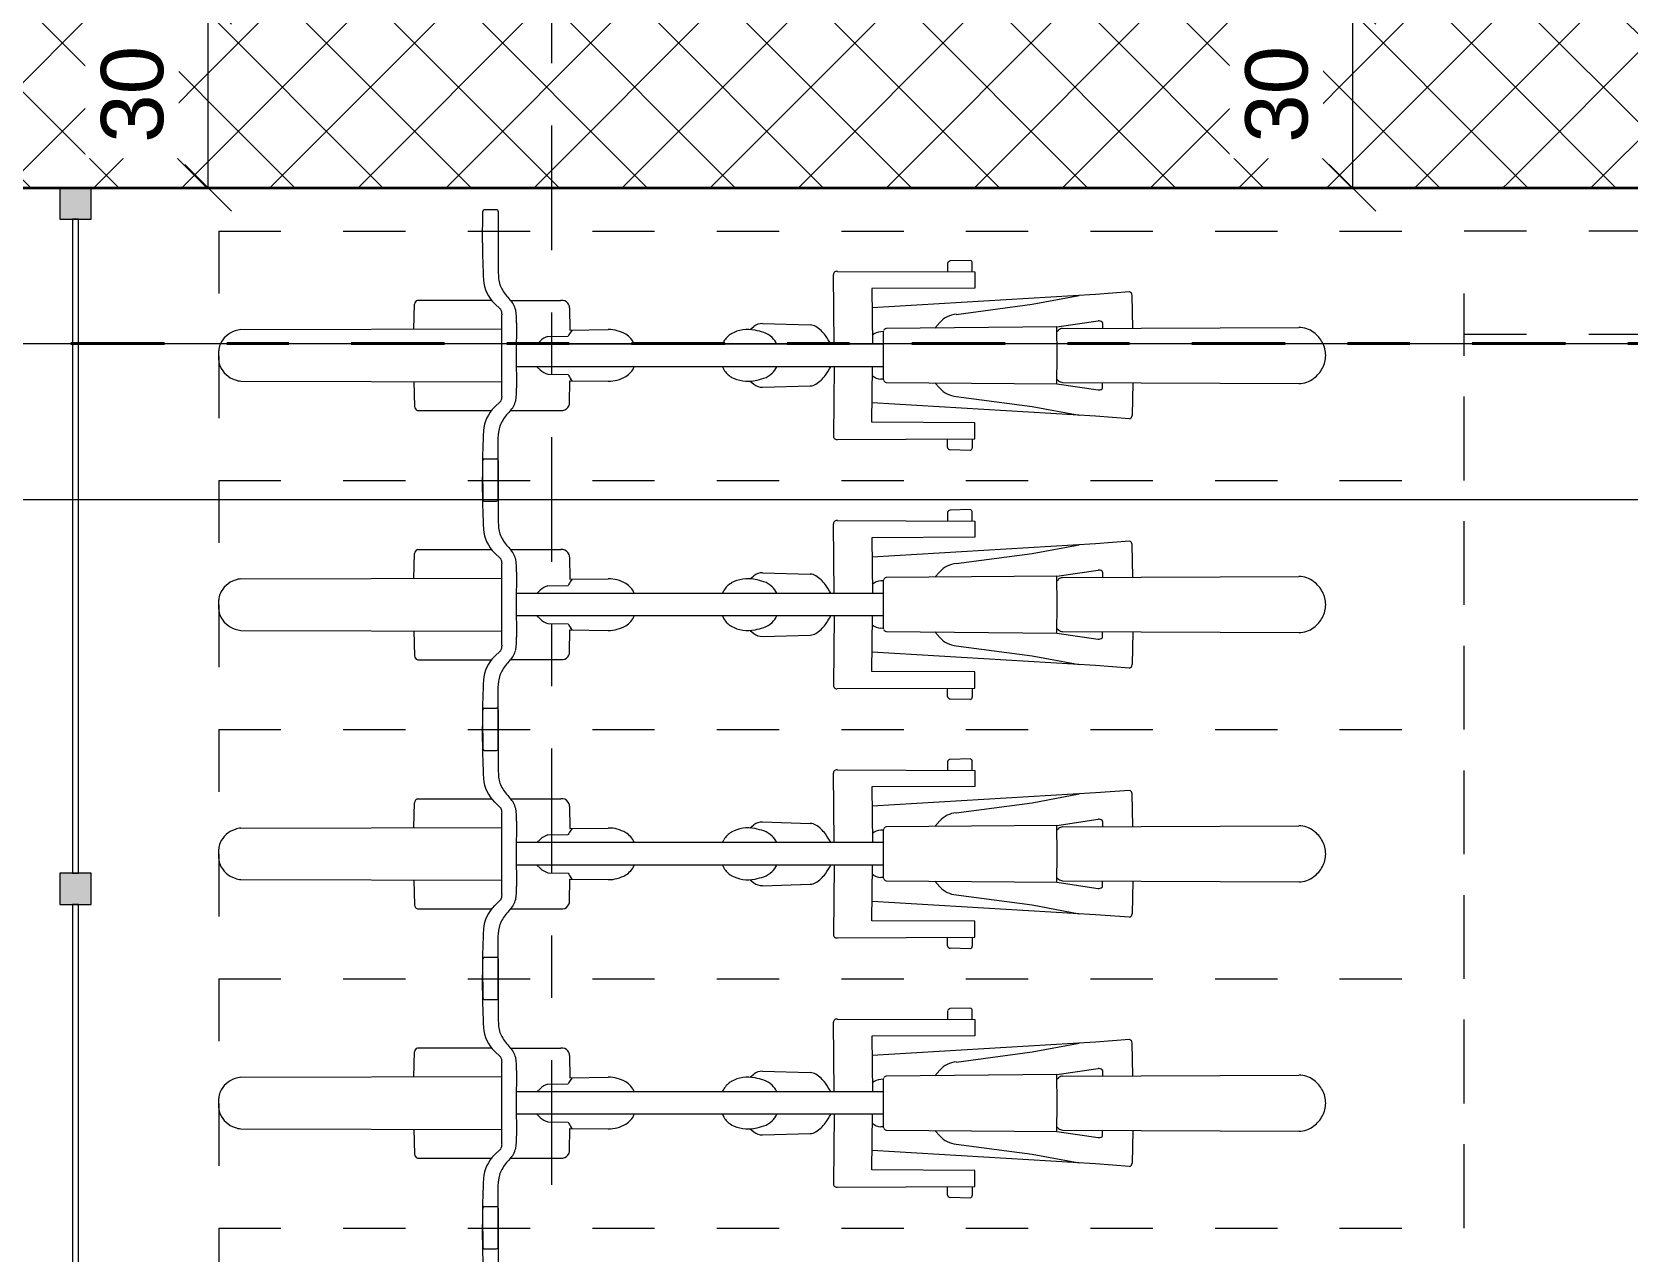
# Model space of a CAD drawing. Header units: metres. Extents: x -86 to 44, y -23 to 39.
# Drawn here: x 13.952 to 16.517, y -4.063 to -2.103 of the extents above; entities that cross this region are included whole.
import ezdxf

# ---------------------------------------------------------------- set-up
doc = ezdxf.new("R2010")
doc.units = ezdxf.units.M
for name, pattern in [('_Rasterlinie_', [0.375, 0.2, -0.05, 0.075, -0.05]), ('_Verdeckte Linien_', [0.15, 0.1, -0.05]), ('Strichpunkt - Mittel', [0.35, 0.15, -0.1, 0, -0.1])]:
    doc.linetypes.add(name, pattern=pattern)
for name, color, linetype, lineweight in [('A-____-____-DIMS', 7, 'Continuous', 5), ('A-____-____-DIMS-50', 7, 'Continuous', 5), ('A-DETL-GENF-HDLN', 7, '_Verdeckte Linien_', 9), ('A-DETL-GENF-OTLN', 7, 'Continuous', 9), ('A-GLAZ-CWMG-MCUT', 7, 'Continuous', 9), ('A-GLAZ-CWMG-OTLN', 7, 'Continuous', 9), ('A-WALL-____-MCUT', 7, 'Continuous', 35), ('A-WALL-____-PATT', 7, 'Continuous', 35), ('C-PRKG-____-HDLN', 7, '_Verdeckte Linien_', 9), ('C-PRKG-____-OTLN', 7, 'Continuous', 9), ('S-GRID-____-OTLN', 7, 'Continuous', 5)]:
    doc.layers.add(name, color=color, linetype=linetype, lineweight=lineweight)
doc.layers.add('A-____-MATC-OTLN', color=7, linetype='Strichpunkt - Mittel', lineweight=40, true_color=0x0080ff)
doc.styles.add('Arial_1', font='arial.ttf', dxfattribs={"height": 0.1})
doc.dimstyles.new('Arial_2_00mm_fein', dxfattribs={"dimscale": 0.3048, "dimtxt": 0.102026, "dimasz": 0.246063, "dimexe": 0.164042, "dimexo": 0.0625, "dimgap": 0.123031, "dimtad": 1, "dimdec": 1, "dimlfac": 100, "dimrnd": 0.5, "dimdsep": 46, "dimtxsty": 'Arial_1', "dimblk1": 'OBLIQUE', "dimblk2": 'OBLIQUE', "dimsah": 1, "dimcen": 0.09, "dimazin": 0, "dimtfac": 1, "dimtdec": 4, "dimtix": 1, "dimtmove": 0, "dimatfit": 3, "dimfxl": 0.164042, "dimfxlon": 1, "dimtvp": 1, "dimtfill": 1, "dimtolj": 1, "dimtzin": 0, "dimarcsym": 2})
doc.dimstyles.new('SUB_Rohbau_fein', dxfattribs={"dimscale": 0.3048, "dimtxt": 0.102026, "dimasz": 0.246063, "dimexe": 0.164042, "dimexo": 0.0625, "dimgap": 0.123031, "dimtad": 1, "dimdec": 1, "dimlfac": 100, "dimrnd": 0.5, "dimdsep": 46, "dimtxsty": 'Arial_1', "dimblk1": 'OBLIQUE', "dimblk2": 'OBLIQUE', "dimsah": 1, "dimcen": 0.09, "dimazin": 0, "dimtfac": 1, "dimtdec": 4, "dimtix": 1, "dimtmove": 0, "dimatfit": 3, "dimfxl": 0.164042, "dimfxlon": 1, "dimtvp": 1, "dimtfill": 1, "dimtolj": 1, "dimtzin": 0, "dimarcsym": 2})
doc.dimstyles.new('SUB_Rohbau_fein_1', dxfattribs={"dimscale": 0.3048, "dimtxt": 0.102026, "dimasz": 0.246063, "dimexe": 0.164042, "dimexo": 0.0625, "dimgap": 0.123031, "dimtad": 1, "dimrnd": 0.005, "dimzin": 0, "dimdsep": 46, "dimtxsty": 'Arial_1', "dimblk1": 'OBLIQUE', "dimblk2": 'OBLIQUE', "dimsah": 1, "dimcen": 0.09, "dimazin": 0, "dimtfac": 1, "dimtdec": 4, "dimtix": 1, "dimtmove": 0, "dimatfit": 3, "dimfxl": 0.164042, "dimfxlon": 1, "dimtvp": 1, "dimtfill": 1, "dimtolj": 1, "dimtzin": 0, "dimarcsym": 2})
pattern_1 = [(45, (0, 0), (-0.0707107, 0.0707107), []), (135, (0, 0), (-0.0707107, -0.0707107), [])]

# ---------------------------------------------------------------- blocks, each defined once
blk = doc.blocks.new('Fahrradstellplatz - Fahrradstellplatz-23804277--01_UG_OK_FFB_AF')
at = {"layer": 'A-DETL-GENF-HDLN', "color": 253, "true_color": 0x999999}
for p, q in [((4.8, 0), (4.4, 0)), ((4.8, 0), (4.8, -2)), ((5.2, 0), (4.8, 0)), ((4.8, 0), (4.8, -2)), ((5.2, 0), (5.2, -2)), ((5.6, 0), (5.2, 0)), ((5.2, 0), (5.2, -2)), ((5.6, 0), (5.6, -2)), ((6, 0), (5.6, 0)), ((5.6, 0), (5.6, -2)), ((6, 0), (6, -2)), ((6.4, 0), (6, 0)), ((6, 0), (6, -2)), ((6.4, 0), (6.4, -2)), ((4.4, -2), (4.8, -2)), ((4.8, -2), (5.2, -2)), ((5.2, -2), (5.6, -2)), ((5.6, -2), (6, -2)), ((6, -2), (6.4, -2))]:
    blk.add_line(p, q, dxfattribs=at)
at = {"layer": 'A-DETL-GENF-OTLN', "color": 253, "true_color": 0x999999}
for p, q in [((4.9931, 0), (5.0006, 0)), ((5.0006, 0), (5.0081, 0)), ((5.3931, 0), (5.4006, 0)), ((5.4006, 0), (5.4081, 0)), ((5.7931, 0), (5.8006, 0)), ((5.8006, 0), (5.8081, 0)), ((6.1931, 0), (6.2006, 0)), ((6.2006, 0), (6.2081, 0)), ((4.9593, -0.0357), (4.9581, -0.4548)), ((5.0419, -0.0357), (5.0431, -0.4548)), ((5.3593, -0.0357), (5.3581, -0.4548)), ((5.4419, -0.0357), (5.4431, -0.4548)), ((5.7593, -0.0357), (5.7581, -0.4548)), ((5.8419, -0.0357), (5.8431, -0.4548)), ((6.1593, -0.0357), (6.1581, -0.4548)), ((6.2419, -0.0357), (6.2431, -0.4548)), ((4.9122, -0.3193), (4.9122, -0.4382)), ((4.9585, -0.3133), (4.9186, -0.3144)), ((5.0427, -0.3133), (5.0826, -0.3144)), ((5.089, -0.3193), (5.089, -0.4382)), ((5.3122, -0.3193), (5.3122, -0.4382)), ((5.3585, -0.3133), (5.3186, -0.3144)), ((5.4427, -0.3133), (5.4826, -0.3144)), ((5.489, -0.3193), (5.489, -0.4382)), ((5.7122, -0.3193), (5.7122, -0.4382)), ((5.7585, -0.3133), (5.7186, -0.3144)), ((5.8427, -0.3133), (5.8826, -0.3144)), ((5.889, -0.3193), (5.889, -0.4382)), ((6.1122, -0.3193), (6.1122, -0.4382)), ((6.1585, -0.3133), (6.1186, -0.3144)), ((6.2427, -0.3133), (6.2826, -0.3144)), ((6.289, -0.3193), (6.289, -0.4382)), ((4.7667, -0.4263), (4.7667, -0.4463)), ((4.8202, -0.4238), (4.7698, -0.4242)), ((4.781, -0.4238), (4.8314, -0.4242)), ((4.8345, -0.4263), (4.8345, -0.4463)), ((5.1667, -0.4263), (5.1667, -0.4463)), ((5.2202, -0.4238), (5.1698, -0.4242)), ((5.181, -0.4238), (5.2314, -0.4242)), ((5.2345, -0.4263), (5.2345, -0.4463)), ((5.5667, -0.4263), (5.5667, -0.4463)), ((5.6202, -0.4238), (5.5698, -0.4242)), ((5.581, -0.4238), (5.6314, -0.4242)), ((5.6345, -0.4263), (5.6345, -0.4463)), ((5.9667, -0.4263), (5.9667, -0.4463)), ((6.0202, -0.4238), (5.9698, -0.4242)), ((5.981, -0.4238), (6.0314, -0.4242)), ((6.0345, -0.4263), (6.0345, -0.4463)), ((6.381, -0.4238), (6.4314, -0.4242)), ((6.4345, -0.4263), (6.4345, -0.4463)), ((4.8317, -0.4488), (4.7358, -0.4486)), ((4.7695, -0.4488), (4.8654, -0.4486)), ((4.8654, -0.4486), (4.8751, -0.4491)), ((4.9266, -0.4527), (4.9174, -0.443)), ((4.9354, -0.4549), (5.0006, -0.4547)), ((5.0006, -0.4547), (5.0658, -0.4549)), ((5.0746, -0.4527), (5.0838, -0.443)), ((5.1358, -0.4486), (5.1261, -0.4491)), ((5.2317, -0.4488), (5.1358, -0.4486)), ((5.1695, -0.4488), (5.2654, -0.4486)), ((5.2654, -0.4486), (5.2751, -0.4491)), ((5.3266, -0.4527), (5.3174, -0.443)), ((5.3354, -0.4549), (5.4006, -0.4547)), ((5.4006, -0.4547), (5.4658, -0.4549)), ((5.4746, -0.4527), (5.4838, -0.443)), ((5.5358, -0.4486), (5.5261, -0.4491)), ((5.6317, -0.4488), (5.5358, -0.4486)), ((5.5695, -0.4488), (5.6654, -0.4486)), ((5.6654, -0.4486), (5.6751, -0.4491)), ((5.7266, -0.4527), (5.7174, -0.443)), ((5.7354, -0.4549), (5.8006, -0.4547)), ((5.8006, -0.4547), (5.8658, -0.4549)), ((5.8746, -0.4527), (5.8838, -0.443)), ((5.9358, -0.4486), (5.9261, -0.4491)), ((6.0317, -0.4488), (5.9358, -0.4486)), ((5.9695, -0.4488), (6.0654, -0.4486)), ((6.0654, -0.4486), (6.0751, -0.4491)), ((6.1266, -0.4527), (6.1174, -0.443)), ((6.1354, -0.4549), (6.2006, -0.4547)), ((6.2006, -0.4547), (6.2658, -0.4549)), ((6.2746, -0.4527), (6.2838, -0.443)), ((6.3358, -0.4486), (6.3261, -0.4491)), ((6.4317, -0.4488), (6.3358, -0.4486)), ((4.9124, -0.469), (4.9124, -0.5492)), ((5.0006, -0.4779), (4.9482, -0.4781)), ((4.9825, -1.0675), (4.9825, -0.478)), ((5.053, -0.4781), (5.0006, -0.4779)), ((5.0187, -1.0675), (5.0187, -0.478)), ((5.0888, -0.469), (5.0888, -0.5492)), ((5.3124, -0.469), (5.3124, -0.5492)), ((5.4006, -0.4779), (5.3482, -0.4781)), ((5.3825, -1.0675), (5.3825, -0.478)), ((5.453, -0.4781), (5.4006, -0.4779)), ((5.4187, -1.0675), (5.4187, -0.478)), ((5.4888, -0.469), (5.4888, -0.5492)), ((5.7124, -0.469), (5.7124, -0.5492)), ((5.8006, -0.4779), (5.7482, -0.4781)), ((5.7825, -1.0675), (5.7825, -0.478)), ((5.853, -0.4781), (5.8006, -0.4779)), ((5.8187, -1.0675), (5.8187, -0.478)), ((5.8888, -0.469), (5.8888, -0.5492)), ((6.1124, -0.469), (6.1124, -0.5492)), ((6.2006, -0.4779), (6.1482, -0.4781)), ((6.1825, -1.0675), (6.1825, -0.478)), ((6.253, -0.4781), (6.2006, -0.4779)), ((6.2187, -1.0675), (6.2187, -0.478)), ((6.2888, -0.469), (6.2888, -0.5492)), ((4.9825, -0.5111), (4.9776, -0.516)), ((5.0187, -0.5111), (5.0236, -0.516)), ((5.3825, -0.5111), (5.3776, -0.516)), ((5.4187, -0.5111), (5.4236, -0.516)), ((5.7825, -0.5111), (5.7776, -0.516)), ((5.8187, -0.5111), (5.8236, -0.516)), ((6.1825, -0.5111), (6.1776, -0.516)), ((6.2187, -0.5111), (6.2236, -0.516)), ((4.9703, -0.5287), (4.9697, -0.5614)), ((5.0309, -0.5287), (5.0315, -0.5614)), ((5.3703, -0.5287), (5.3697, -0.5614)), ((5.4309, -0.5287), (5.4315, -0.5614)), ((5.7703, -0.5287), (5.7697, -0.5614)), ((5.8309, -0.5287), (5.8315, -0.5614)), ((6.1703, -0.5287), (6.1697, -0.5614)), ((6.2309, -0.5287), (6.2315, -0.5614)), ((4.9242, -0.5633), (4.96, -0.564)), ((4.96, -0.564), (4.9592, -0.6253)), ((5.077, -0.5633), (5.0412, -0.564)), ((5.0412, -0.564), (5.042, -0.6253)), ((5.3242, -0.5633), (5.36, -0.564)), ((5.36, -0.564), (5.3592, -0.6253)), ((5.477, -0.5633), (5.4412, -0.564)), ((5.4412, -0.564), (5.442, -0.6253)), ((5.7242, -0.5633), (5.76, -0.564)), ((5.76, -0.564), (5.7592, -0.6253)), ((5.877, -0.5633), (5.8412, -0.564)), ((5.8412, -0.564), (5.842, -0.6253)), ((6.1242, -0.5633), (6.16, -0.564)), ((6.16, -0.564), (6.1592, -0.6253)), ((6.277, -0.5633), (6.2412, -0.564)), ((6.2412, -0.564), (6.242, -0.6253)), ((4.9599, -0.5677), (4.9626, -0.5655)), ((5.0413, -0.5677), (5.0386, -0.5655)), ((5.3599, -0.5677), (5.3626, -0.5655)), ((5.4413, -0.5677), (5.4386, -0.5655)), ((5.7599, -0.5677), (5.7626, -0.5655)), ((5.8413, -0.5677), (5.8386, -0.5655)), ((6.1599, -0.5677), (6.1626, -0.5655)), ((6.2413, -0.5677), (6.2386, -0.5655)), ((4.9825, -0.809), (4.9779, -0.8114)), ((5.0187, -0.809), (5.0233, -0.8114)), ((5.3825, -0.809), (5.3779, -0.8114)), ((5.4187, -0.809), (5.4233, -0.8114)), ((5.7825, -0.809), (5.7779, -0.8114)), ((5.8187, -0.809), (5.8233, -0.8114)), ((6.1825, -0.809), (6.1779, -0.8114)), ((6.2187, -0.809), (6.2233, -0.8114)), ((4.9591, -0.8532), (4.9542, -0.8592)), ((5.0421, -0.8532), (5.047, -0.8592)), ((5.3591, -0.8532), (5.3542, -0.8592)), ((5.4421, -0.8532), (5.447, -0.8592)), ((5.7591, -0.8532), (5.7542, -0.8592)), ((5.8421, -0.8532), (5.847, -0.8592)), ((6.1591, -0.8532), (6.1542, -0.8592)), ((6.2421, -0.8532), (6.247, -0.8592)), ((4.9495, -0.8735), (4.9517, -0.95)), ((5.0517, -0.8735), (5.0495, -0.95)), ((5.3495, -0.8735), (5.3517, -0.95)), ((5.4517, -0.8735), (5.4495, -0.95)), ((5.7495, -0.8735), (5.7517, -0.95)), ((5.8517, -0.8735), (5.8495, -0.95)), ((6.1495, -0.8735), (6.1517, -0.95)), ((6.2517, -0.8735), (6.2495, -0.95)), ((4.8658, -0.9937), (4.8667, -1.2142)), ((4.9825, -0.9883), (4.8707, -0.9872)), ((5.0187, -0.9883), (5.1305, -0.9872)), ((5.1354, -0.9937), (5.1345, -1.2142)), ((5.2658, -0.9937), (5.2667, -1.2142)), ((5.3825, -0.9883), (5.2707, -0.9872)), ((5.4187, -0.9883), (5.5305, -0.9872)), ((5.5354, -0.9937), (5.5345, -1.2142)), ((5.6658, -0.9937), (5.6667, -1.2142)), ((5.7825, -0.9883), (5.6707, -0.9872)), ((5.8187, -0.9883), (5.9305, -0.9872)), ((5.9354, -0.9937), (5.9345, -1.2142)), ((6.0658, -0.9937), (6.0667, -1.2142)), ((6.1825, -0.9883), (6.0707, -0.9872)), ((6.2187, -0.9883), (6.3305, -0.9872)), ((6.3354, -0.9937), (6.3345, -1.2142)), ((4.8925, -1.2142), (4.8933, -1.049)), ((4.8933, -1.049), (4.9825, -1.0497)), ((4.9028, -1.408), (4.9243, -1.0493)), ((5.1079, -1.049), (5.0187, -1.0497)), ((5.0984, -1.408), (5.0769, -1.0493)), ((5.1087, -1.2142), (5.1079, -1.049)), ((5.2925, -1.2142), (5.2933, -1.049)), ((5.2933, -1.049), (5.3825, -1.0497)), ((5.3028, -1.408), (5.3243, -1.0493)), ((5.5079, -1.049), (5.4187, -1.0497)), ((5.4984, -1.408), (5.4769, -1.0493)), ((5.5087, -1.2142), (5.5079, -1.049)), ((5.6925, -1.2142), (5.6933, -1.049)), ((5.6933, -1.049), (5.7825, -1.0497)), ((5.7028, -1.408), (5.7243, -1.0493)), ((5.9079, -1.049), (5.8187, -1.0497)), ((5.8984, -1.408), (5.8769, -1.0493)), ((5.9087, -1.2142), (5.9079, -1.049)), ((6.0925, -1.2142), (6.0933, -1.049)), ((6.0933, -1.049), (6.1825, -1.0497)), ((6.1028, -1.408), (6.1243, -1.0493)), ((6.3079, -1.049), (6.2187, -1.0497)), ((6.2984, -1.408), (6.2769, -1.0493)), ((6.3087, -1.2142), (6.3079, -1.049)), ((4.9573, -1.0716), (4.955, -1.3458)), ((4.9604, -1.0681), (4.9621, -1.0675)), ((4.9621, -1.0675), (5.0006, -1.0674)), ((4.9624, -1.0675), (4.9627, -1.0634)), ((5.0006, -1.0674), (5.0391, -1.0675)), ((5.0387, -1.0675), (5.0385, -1.0634)), ((5.0391, -1.0675), (5.0408, -1.0681)), ((5.0462, -1.3458), (5.0439, -1.0716)), ((5.3573, -1.0716), (5.355, -1.3458)), ((5.3604, -1.0681), (5.3621, -1.0675)), ((5.3621, -1.0675), (5.4006, -1.0674)), ((5.3624, -1.0675), (5.3627, -1.0634)), ((5.4006, -1.0674), (5.4391, -1.0675)), ((5.4387, -1.0675), (5.4385, -1.0634)), ((5.4391, -1.0675), (5.4408, -1.0681)), ((5.4462, -1.3458), (5.4439, -1.0716)), ((5.7573, -1.0716), (5.755, -1.3458)), ((5.7604, -1.0681), (5.7621, -1.0675)), ((5.7621, -1.0675), (5.8006, -1.0674)), ((5.7624, -1.0675), (5.7627, -1.0634)), ((5.8006, -1.0674), (5.8391, -1.0675)), ((5.8387, -1.0675), (5.8385, -1.0634)), ((5.8391, -1.0675), (5.8408, -1.0681)), ((5.8462, -1.3458), (5.8439, -1.0716)), ((6.1573, -1.0716), (6.155, -1.3458)), ((6.1604, -1.0681), (6.1621, -1.0675)), ((6.1621, -1.0675), (6.2006, -1.0674)), ((6.1624, -1.0675), (6.1627, -1.0634)), ((6.2006, -1.0674), (6.2391, -1.0675)), ((6.2387, -1.0675), (6.2385, -1.0634)), ((6.2391, -1.0675), (6.2408, -1.0681)), ((6.2462, -1.3458), (6.2439, -1.0716)), ((4.9567, -1.1498), (4.9478, -1.1579)), ((5.0445, -1.1498), (5.0534, -1.1579)), ((5.3567, -1.1498), (5.3478, -1.1579)), ((5.4445, -1.1498), (5.4534, -1.1579)), ((5.7567, -1.1498), (5.7478, -1.1579)), ((5.8445, -1.1498), (5.8534, -1.1579)), ((6.1567, -1.1498), (6.1478, -1.1579)), ((6.2445, -1.1498), (6.2534, -1.1579)), ((4.8482, -1.2074), (4.8491, -1.1747)), ((4.8529, -1.1705), (4.8665, -1.1702)), ((5.1483, -1.1705), (5.1347, -1.1702)), ((5.153, -1.2074), (5.1521, -1.1747)), ((5.2482, -1.2074), (5.2491, -1.1747)), ((5.2529, -1.1705), (5.2665, -1.1702)), ((5.5483, -1.1705), (5.5347, -1.1702)), ((5.553, -1.2074), (5.5521, -1.1747)), ((5.6482, -1.2074), (5.6491, -1.1747)), ((5.6529, -1.1705), (5.6665, -1.1702)), ((5.9483, -1.1705), (5.9347, -1.1702)), ((5.953, -1.2074), (5.9521, -1.1747)), ((6.0482, -1.2074), (6.0491, -1.1747)), ((6.0529, -1.1705), (6.0665, -1.1702)), ((6.3483, -1.1705), (6.3347, -1.1702)), ((6.353, -1.2074), (6.3521, -1.1747)), ((4.9347, -1.1845), (4.9186, -1.3065)), ((5.0664, -1.1845), (5.0826, -1.3065)), ((5.3347, -1.1845), (5.3186, -1.3065)), ((5.4664, -1.1845), (5.4826, -1.3065)), ((5.7347, -1.1845), (5.7186, -1.3065)), ((5.8664, -1.1845), (5.8826, -1.3065)), ((6.1347, -1.1845), (6.1186, -1.3065)), ((6.2664, -1.1845), (6.2826, -1.3065)), ((4.8666, -1.2102), (4.8523, -1.21)), ((4.8667, -1.2142), (4.8925, -1.2142)), ((5.1345, -1.2142), (5.1087, -1.2142)), ((5.1345, -1.2102), (5.1489, -1.21)), ((5.2666, -1.2102), (5.2523, -1.21)), ((5.2667, -1.2142), (5.2925, -1.2142)), ((5.5345, -1.2142), (5.5087, -1.2142)), ((5.5345, -1.2102), (5.5489, -1.21)), ((5.6666, -1.2102), (5.6523, -1.21)), ((5.6667, -1.2142), (5.6925, -1.2142)), ((5.9345, -1.2142), (5.9087, -1.2142)), ((5.9345, -1.2102), (5.9489, -1.21)), ((6.0666, -1.2102), (6.0523, -1.21)), ((6.0667, -1.2142), (6.0925, -1.2142)), ((6.3345, -1.2142), (6.3087, -1.2142)), ((6.3345, -1.2102), (6.3489, -1.21)), ((4.9186, -1.3065), (4.9044, -1.3816)), ((5.0826, -1.3065), (5.0968, -1.3816)), ((5.3186, -1.3065), (5.3044, -1.3816)), ((5.4826, -1.3065), (5.4968, -1.3816)), ((5.7186, -1.3065), (5.7044, -1.3816)), ((5.8826, -1.3065), (5.8968, -1.3816)), ((6.1186, -1.3065), (6.1044, -1.3816)), ((6.2826, -1.3065), (6.2968, -1.3816)), ((4.955, -1.3458), (4.9452, -1.4123)), ((4.955, -1.3458), (5.0006, -1.3465)), ((4.9573, -1.3551), (4.9556, -1.7345)), ((4.9623, -1.3459), (4.96, -1.3486)), ((5.0006, -1.3465), (5.0462, -1.3458)), ((5.0389, -1.3459), (5.0411, -1.3486)), ((5.0439, -1.3551), (5.0456, -1.7345)), ((5.0462, -1.3458), (5.056, -1.4123)), ((5.355, -1.3458), (5.3452, -1.4123)), ((5.355, -1.3458), (5.4006, -1.3465)), ((5.3573, -1.3551), (5.3556, -1.7345)), ((5.3623, -1.3459), (5.36, -1.3486)), ((5.4006, -1.3465), (5.4462, -1.3458)), ((5.4389, -1.3459), (5.4411, -1.3486)), ((5.4439, -1.3551), (5.4456, -1.7345)), ((5.4462, -1.3458), (5.456, -1.4123)), ((5.755, -1.3458), (5.7452, -1.4123)), ((5.755, -1.3458), (5.8006, -1.3465)), ((5.7573, -1.3551), (5.7556, -1.7345)), ((5.7623, -1.3459), (5.76, -1.3486)), ((5.8006, -1.3465), (5.8462, -1.3458)), ((5.8389, -1.3459), (5.8411, -1.3486)), ((5.8439, -1.3551), (5.8456, -1.7345)), ((5.8462, -1.3458), (5.856, -1.4123)), ((6.155, -1.3458), (6.1452, -1.4123)), ((6.155, -1.3458), (6.2006, -1.3465)), ((6.1573, -1.3551), (6.1556, -1.7345)), ((6.1623, -1.3459), (6.16, -1.3486)), ((6.2006, -1.3465), (6.2462, -1.3458)), ((6.2389, -1.3459), (6.2411, -1.3486)), ((6.2439, -1.3551), (6.2456, -1.7345)), ((6.2462, -1.3458), (6.256, -1.4123)), ((4.8987, -1.4626), (4.9028, -1.408)), ((5.1025, -1.4626), (5.0984, -1.408)), ((5.2987, -1.4626), (5.3028, -1.408)), ((5.5025, -1.4626), (5.4984, -1.408)), ((5.6987, -1.4626), (5.7028, -1.408)), ((5.9025, -1.4626), (5.8984, -1.408)), ((6.0987, -1.4626), (6.1028, -1.408)), ((6.3025, -1.4626), (6.2984, -1.408)), ((4.9486, -1.4194), (4.957, -1.4194)), ((5.0526, -1.4194), (5.0442, -1.4194)), ((5.3486, -1.4194), (5.357, -1.4194)), ((5.4526, -1.4194), (5.4442, -1.4194)), ((5.7486, -1.4194), (5.757, -1.4194)), ((5.8526, -1.4194), (5.8442, -1.4194)), ((6.1486, -1.4194), (6.157, -1.4194)), ((6.2526, -1.4194), (6.2442, -1.4194)), ((4.9568, -1.4679), (4.9043, -1.4669)), ((5.0444, -1.4679), (5.0969, -1.4669)), ((5.3568, -1.4679), (5.3043, -1.4669)), ((5.4444, -1.4679), (5.4969, -1.4669)), ((5.7568, -1.4679), (5.7043, -1.4669)), ((5.8444, -1.4679), (5.8969, -1.4669)), ((6.1568, -1.4679), (6.1043, -1.4669)), ((6.2444, -1.4679), (6.2969, -1.4669))]:
    blk.add_line(p, q, dxfattribs=at)
for centre, radius, start, end in [((4.9931, -0.024), 0.024, 90.0116, 114.7042), ((5.0081, -0.024), 0.024, 65.2958, 89.9884), ((5.3931, -0.024), 0.024, 90.0116, 114.7042), ((5.8081, -0.024), 0.024, 65.2958, 89.9884), ((6.1931, -0.024), 0.024, 90.0116, 114.7042), ((5.0003, -0.0396), 0.0412, 114.7042, 161.0529), ((5.0009, -0.0396), 0.0412, 18.9471, 65.2958), ((5.4003, -0.0396), 0.0412, 114.7042, 161.0529), ((5.4081, -0.024), 0.024, 65.2958, 89.9884), ((5.4009, -0.0396), 0.0412, 18.9471, 65.2958), ((5.8003, -0.0396), 0.0412, 114.7042, 161.0529), ((5.7931, -0.024), 0.024, 90.0116, 114.7042), ((5.8009, -0.0396), 0.0412, 18.9471, 65.2958), ((6.2003, -0.0396), 0.0412, 114.7042, 161.0529), ((6.2081, -0.024), 0.024, 65.2958, 89.9884), ((6.2009, -0.0396), 0.0412, 18.9471, 65.2958), ((4.9997, -0.0394), 0.0406, 161.0529, 174.7358), ((5.0015, -0.0394), 0.0406, 5.2642, 18.9471), ((5.3997, -0.0394), 0.0406, 161.0529, 174.7358), ((5.4015, -0.0394), 0.0406, 5.2642, 18.9471), ((5.7997, -0.0394), 0.0406, 161.0529, 174.7358), ((5.8015, -0.0394), 0.0406, 5.2642, 18.9471), ((6.1997, -0.0394), 0.0406, 161.0529, 174.7358), ((6.2015, -0.0394), 0.0406, 5.2642, 18.9471), ((4.9188, -0.3212), 0.00683, 91.5986, 163.3195), ((5.0824, -0.3212), 0.00683, 16.6805, 88.4014), ((5.3188, -0.3212), 0.00683, 91.5986, 163.3195), ((5.4824, -0.3212), 0.00683, 16.6805, 88.4014), ((5.7188, -0.3212), 0.00683, 91.5986, 163.3195), ((5.8824, -0.3212), 0.00683, 16.6805, 88.4014), ((6.1188, -0.3212), 0.00683, 91.5986, 163.3195), ((6.2824, -0.3212), 0.00683, 16.6805, 88.4014), ((4.7761, -1.3361), 0.9124, 89.6923, 93.4273), ((4.7698, -0.4274), 0.00327, 90.4611, 160.3834), ((4.8251, -1.3361), 0.9124, 86.5727, 90.3077), ((4.8314, -0.4274), 0.00327, 19.6166, 89.5389), ((4.8762, -0.482), 0.0567, 43.3751, 86.5727), ((5.125, -0.482), 0.0567, 93.4273, 136.6249), ((5.1761, -1.3361), 0.9124, 89.6923, 93.4273), ((5.1698, -0.4274), 0.00327, 90.4611, 160.3834), ((5.2251, -1.3361), 0.9124, 86.5727, 90.3077), ((5.2314, -0.4274), 0.00327, 19.6166, 89.5389), ((5.2762, -0.482), 0.0567, 43.3751, 86.5727), ((5.525, -0.482), 0.0567, 93.4273, 136.6249), ((5.5761, -1.3361), 0.9124, 89.6923, 93.4273), ((5.5698, -0.4274), 0.00327, 90.4611, 160.3834), ((5.6251, -1.3361), 0.9124, 86.5727, 90.3077), ((5.6314, -0.4274), 0.00327, 19.6166, 89.5389), ((5.6762, -0.482), 0.0567, 43.3751, 86.5727), ((5.925, -0.482), 0.0567, 93.4273, 136.6249), ((5.9761, -1.3361), 0.9124, 89.6923, 93.4273), ((5.9698, -0.4274), 0.00327, 90.4611, 160.3834), ((6.0251, -1.3361), 0.9124, 86.5727, 90.3077), ((6.0314, -0.4274), 0.00327, 19.6166, 89.5389), ((6.0762, -0.482), 0.0567, 43.3751, 86.5727), ((6.325, -0.482), 0.0567, 93.4273, 136.6249), ((6.3761, -1.3361), 0.9124, 89.6923, 93.4273), ((6.4314, -0.4274), 0.00327, 19.6166, 89.5389), ((4.7692, -0.4463), 0.00251, 180, 276.4127), ((4.8319, -0.4463), 0.00251, 263.5873, 0), ((4.873, -0.491), 0.0419, 59.8665, 87.1207), ((4.8519, -0.5273), 0.0839, 45.1941, 59.8665), ((4.9353, -0.4364), 0.0186, 241.9395, 270.2136), ((5.0659, -0.4364), 0.0186, 269.7864, 298.0605), ((5.1493, -0.5273), 0.0839, 120.1335, 134.8059), ((5.1282, -0.491), 0.0419, 92.8793, 120.1335), ((5.1692, -0.4463), 0.00251, 180, 276.4127), ((5.2319, -0.4463), 0.00251, 263.5873, 0), ((5.273, -0.491), 0.0419, 59.8665, 87.1207), ((5.2519, -0.5273), 0.0839, 45.1941, 59.8665), ((5.3353, -0.4364), 0.0186, 241.9395, 270.2136), ((5.4659, -0.4364), 0.0186, 269.7864, 298.0605), ((5.5493, -0.5273), 0.0839, 120.1335, 134.8059), ((5.5282, -0.491), 0.0419, 92.8793, 120.1335), ((5.5692, -0.4463), 0.00251, 180, 276.4127), ((5.6319, -0.4463), 0.00251, 263.5873, 0), ((5.673, -0.491), 0.0419, 59.8665, 87.1207), ((5.6519, -0.5273), 0.0839, 45.1941, 59.8665), ((5.7353, -0.4364), 0.0186, 241.9395, 270.2136), ((5.8659, -0.4364), 0.0186, 269.7864, 298.0605), ((5.9493, -0.5273), 0.0839, 120.1335, 134.8059), ((5.9282, -0.491), 0.0419, 92.8793, 120.1335), ((5.9692, -0.4463), 0.00251, 180, 276.4127), ((6.0319, -0.4463), 0.00251, 263.5873, 0), ((6.073, -0.491), 0.0419, 59.8665, 87.1207), ((6.0519, -0.5273), 0.0839, 45.1941, 59.8665), ((6.1353, -0.4364), 0.0186, 241.9395, 270.2136), ((6.2659, -0.4364), 0.0186, 269.7864, 298.0605), ((6.3493, -0.5273), 0.0839, 120.1335, 134.8059), ((6.3282, -0.491), 0.0419, 92.8793, 120.1335), ((6.4319, -0.4463), 0.00251, 263.5873, 0), ((4.9355, -0.4431), 0.0347, 225.1941, 257.0778), ((4.9414, -0.4178), 0.0607, 257.0778, 276.4792), ((5.0598, -0.4178), 0.0607, 263.5208, 282.9222), ((5.0656, -0.4431), 0.0347, 282.9222, 314.8059), ((5.3355, -0.4431), 0.0347, 225.1941, 257.0778), ((5.3414, -0.4178), 0.0607, 257.0778, 276.4792), ((5.4598, -0.4178), 0.0607, 263.5208, 282.9222), ((5.4656, -0.4431), 0.0347, 282.9222, 314.8059), ((5.7355, -0.4431), 0.0347, 225.1941, 257.0778), ((5.7414, -0.4178), 0.0607, 257.0778, 276.4792), ((5.8598, -0.4178), 0.0607, 263.5208, 282.9222), ((5.8656, -0.4431), 0.0347, 282.9222, 314.8059), ((6.1355, -0.4431), 0.0347, 225.1941, 257.0778), ((6.1414, -0.4178), 0.0607, 257.0778, 276.4792), ((6.2598, -0.4178), 0.0607, 263.5208, 282.9222), ((6.2656, -0.4431), 0.0347, 282.9222, 314.8059), ((4.9968, -0.5354), 0.0273, 134.6459, 165.8184), ((5.0044, -0.5354), 0.0273, 14.1816, 45.3541), ((5.3968, -0.5354), 0.0273, 134.6459, 165.8184), ((5.4044, -0.5354), 0.0273, 14.1816, 45.3541), ((5.7968, -0.5354), 0.0273, 134.6459, 165.8184), ((5.8044, -0.5354), 0.0273, 14.1816, 45.3541), ((6.1968, -0.5354), 0.0273, 134.6459, 165.8184), ((6.2044, -0.5354), 0.0273, 14.1816, 45.3541), ((4.9247, -0.551), 0.0125, 171.6962, 231.7808), ((4.9241, -0.5518), 0.0115, 231.7808, 270.2009), ((4.977, -0.5825), 0.0223, 108.948, 130.1425), ((5.0242, -0.5825), 0.0223, 49.8575, 71.052), ((5.0771, -0.5518), 0.0115, 269.7991, 308.2192), ((5.0765, -0.551), 0.0125, 308.2192, 8.3038), ((5.3247, -0.551), 0.0125, 171.6962, 231.7808), ((5.3241, -0.5518), 0.0115, 231.7808, 270.2009), ((5.377, -0.5825), 0.0223, 108.948, 130.1425), ((5.4242, -0.5825), 0.0223, 49.8575, 71.052), ((5.4771, -0.5518), 0.0115, 269.7991, 308.2192), ((5.4765, -0.551), 0.0125, 308.2192, 8.3038), ((5.7247, -0.551), 0.0125, 171.6962, 231.7808), ((5.7241, -0.5518), 0.0115, 231.7808, 270.2009), ((5.777, -0.5825), 0.0223, 108.948, 130.1425), ((5.8242, -0.5825), 0.0223, 49.8575, 71.052), ((5.8771, -0.5518), 0.0115, 269.7991, 308.2192), ((5.8765, -0.551), 0.0125, 308.2192, 8.3038), ((6.1247, -0.551), 0.0125, 171.6962, 231.7808), ((6.1241, -0.5518), 0.0115, 231.7808, 270.2009), ((6.177, -0.5825), 0.0223, 108.948, 130.1425), ((6.2242, -0.5825), 0.0223, 49.8575, 71.052), ((6.2771, -0.5518), 0.0115, 269.7991, 308.2192), ((6.2765, -0.551), 0.0125, 308.2192, 8.3038), ((5.0138, -0.626), 0.0546, 179.3091, 210.5226), ((4.9874, -0.626), 0.0546, 329.4774, 0.6909), ((5.4138, -0.626), 0.0546, 179.3091, 210.5226), ((5.3874, -0.626), 0.0546, 329.4774, 0.6909), ((5.8138, -0.626), 0.0546, 179.3091, 210.5226), ((5.7874, -0.626), 0.0546, 329.4774, 0.6909), ((6.2138, -0.626), 0.0546, 179.3091, 210.5226), ((6.1874, -0.626), 0.0546, 329.4774, 0.6909), ((4.9952, -0.6369), 0.033, 210.5226, 246.9607), ((5.006, -0.6369), 0.033, 293.0393, 329.4774), ((5.3952, -0.6369), 0.033, 210.5226, 246.9607), ((5.406, -0.6369), 0.033, 293.0393, 329.4774), ((5.7952, -0.6369), 0.033, 210.5226, 246.9607), ((5.806, -0.6369), 0.033, 293.0393, 329.4774), ((6.1952, -0.6369), 0.033, 210.5226, 246.9607), ((6.206, -0.6369), 0.033, 293.0393, 329.4774), ((4.9914, -0.8372), 0.0291, 117.6438, 151.2706), ((5.0097, -0.8372), 0.0291, 28.7294, 62.3562), ((5.3914, -0.8372), 0.0291, 117.6438, 151.2706), ((5.4097, -0.8372), 0.0291, 28.7294, 62.3562), ((5.7914, -0.8372), 0.0291, 117.6438, 151.2706), ((5.8097, -0.8372), 0.0291, 28.7294, 62.3562), ((6.1914, -0.8372), 0.0291, 117.6438, 151.2706), ((6.2097, -0.8372), 0.0291, 28.7294, 62.3562), ((5.0151, -0.8501), 0.0561, 151.2706, 191.4914), ((4.9861, -0.8501), 0.0561, 348.5086, 28.7294), ((5.4151, -0.8501), 0.0561, 151.2706, 191.4914), ((5.3861, -0.8501), 0.0561, 348.5086, 28.7294), ((5.8151, -0.8501), 0.0561, 151.2706, 191.4914), ((5.7861, -0.8501), 0.0561, 348.5086, 28.7294), ((6.2151, -0.8501), 0.0561, 151.2706, 191.4914), ((6.1861, -0.8501), 0.0561, 348.5086, 28.7294), ((4.9712, -0.8728), 0.0217, 141.3143, 181.7839), ((5.071, -0.8388), 0.1131, 191.4914, 198.8121), ((4.9302, -0.8388), 0.1131, 341.1879, 348.5086), ((5.03, -0.8728), 0.0217, 358.2161, 38.6857), ((5.3712, -0.8728), 0.0217, 141.3143, 181.7839), ((5.471, -0.8388), 0.1131, 191.4914, 198.8121), ((5.3302, -0.8388), 0.1131, 341.1879, 348.5086), ((5.43, -0.8728), 0.0217, 358.2161, 38.6857), ((5.7712, -0.8728), 0.0217, 141.3143, 181.7839), ((5.871, -0.8388), 0.1131, 191.4914, 198.8121), ((5.7302, -0.8388), 0.1131, 341.1879, 348.5086), ((5.83, -0.8728), 0.0217, 358.2161, 38.6857), ((6.1712, -0.8728), 0.0217, 141.3143, 181.7839), ((6.271, -0.8388), 0.1131, 191.4914, 198.8121), ((6.1302, -0.8388), 0.1131, 341.1879, 348.5086), ((6.23, -0.8728), 0.0217, 358.2161, 38.6857), ((4.9986, -0.8634), 0.0367, 198.8121, 223.6761), ((4.9961, -0.8658), 0.0333, 223.6761, 245.8489), ((5.0051, -0.8658), 0.0333, 294.1511, 316.3239), ((5.0026, -0.8634), 0.0367, 316.3239, 341.1879), ((5.3986, -0.8634), 0.0367, 198.8121, 223.6761), ((5.3961, -0.8658), 0.0333, 223.6761, 245.8489), ((5.4051, -0.8658), 0.0333, 294.1511, 316.3239), ((5.4026, -0.8634), 0.0367, 316.3239, 341.1879), ((5.7986, -0.8634), 0.0367, 198.8121, 223.6761), ((5.7961, -0.8658), 0.0333, 223.6761, 245.8489), ((5.8051, -0.8658), 0.0333, 294.1511, 316.3239), ((5.8026, -0.8634), 0.0367, 316.3239, 341.1879), ((6.1986, -0.8634), 0.0367, 198.8121, 223.6761), ((6.1961, -0.8658), 0.0333, 223.6761, 245.8489), ((6.2051, -0.8658), 0.0333, 294.1511, 316.3239), ((6.2026, -0.8634), 0.0367, 316.3239, 341.1879), ((4.9693, -0.9495), 0.0176, 181.6619, 212.4932), ((5.0028, -0.9281), 0.0574, 212.4932, 233.4981), ((5.0288, -0.893), 0.1011, 233.4981, 242.7387), ((4.9724, -0.893), 0.1011, 297.2613, 306.5019), ((4.9984, -0.9281), 0.0574, 306.5019, 327.5068), ((5.0319, -0.9495), 0.0176, 327.5068, 358.3381), ((5.3693, -0.9495), 0.0176, 181.6619, 212.4932), ((5.4028, -0.9281), 0.0574, 212.4932, 233.4981), ((5.4288, -0.893), 0.1011, 233.4981, 242.7387), ((5.3724, -0.893), 0.1011, 297.2613, 306.5019), ((5.3984, -0.9281), 0.0574, 306.5019, 327.5068), ((5.4319, -0.9495), 0.0176, 327.5068, 358.3381), ((5.7693, -0.9495), 0.0176, 181.6619, 212.4932), ((5.8028, -0.9281), 0.0574, 212.4932, 233.4981), ((5.8288, -0.893), 0.1011, 233.4981, 242.7387), ((5.7724, -0.893), 0.1011, 297.2613, 306.5019), ((5.7984, -0.9281), 0.0574, 306.5019, 327.5068), ((5.8319, -0.9495), 0.0176, 327.5068, 358.3381), ((6.1693, -0.9495), 0.0176, 181.6619, 212.4932), ((6.2028, -0.9281), 0.0574, 212.4932, 233.4981), ((6.2288, -0.893), 0.1011, 233.4981, 242.7387), ((6.1724, -0.893), 0.1011, 297.2613, 306.5019), ((6.1984, -0.9281), 0.0574, 306.5019, 327.5068), ((6.2319, -0.9495), 0.0176, 327.5068, 358.3381), ((4.8706, -0.9923), 0.00508, 89.4468, 195.7821), ((5.1305, -0.9923), 0.00508, 344.2179, 90.5532), ((5.2706, -0.9923), 0.00508, 89.4468, 195.7821), ((5.5305, -0.9923), 0.00508, 344.2179, 90.5532), ((5.6706, -0.9923), 0.00508, 89.4468, 195.7821), ((5.9305, -0.9923), 0.00508, 344.2179, 90.5532), ((6.0706, -0.9923), 0.00508, 89.4468, 195.7821), ((6.3305, -0.9923), 0.00508, 344.2179, 90.5532), ((4.9854, -1.0646), 0.0228, 138.7676, 176.9501), ((5.0158, -1.0646), 0.0228, 3.0499, 41.2324), ((5.3854, -1.0646), 0.0228, 138.7676, 176.9501), ((5.4158, -1.0646), 0.0228, 3.0499, 41.2324), ((5.7854, -1.0646), 0.0228, 138.7676, 176.9501), ((5.8158, -1.0646), 0.0228, 3.0499, 41.2324), ((6.1854, -1.0646), 0.0228, 138.7676, 176.9501), ((6.2158, -1.0646), 0.0228, 3.0499, 41.2324), ((4.962, -1.0727), 0.00483, 109.8743, 166.7404), ((5.0392, -1.0727), 0.00483, 13.2596, 70.1257), ((5.362, -1.0727), 0.00483, 109.8743, 166.7404), ((5.4392, -1.0727), 0.00483, 13.2596, 70.1257), ((5.762, -1.0727), 0.00483, 109.8743, 166.7404), ((5.8392, -1.0727), 0.00483, 13.2596, 70.1257), ((6.162, -1.0727), 0.00483, 109.8743, 166.7404), ((6.2392, -1.0727), 0.00483, 13.2596, 70.1257), ((4.8535, -1.1749), 0.00438, 98.4939, 178.3256), ((4.9758, -1.1882), 0.0413, 132.7557, 174.7793), ((5.0254, -1.1882), 0.0413, 5.2207, 47.2443), ((5.1477, -1.1749), 0.00438, 1.6744, 81.5061), ((5.2535, -1.1749), 0.00438, 98.4939, 178.3256), ((5.3758, -1.1882), 0.0413, 132.7557, 174.7793), ((5.4254, -1.1882), 0.0413, 5.2207, 47.2443), ((5.5477, -1.1749), 0.00438, 1.6744, 81.5061), ((5.6535, -1.1749), 0.00438, 98.4939, 178.3256), ((5.7758, -1.1882), 0.0413, 132.7557, 174.7793), ((5.8254, -1.1882), 0.0413, 5.2207, 47.2443), ((5.9477, -1.1749), 0.00438, 1.6744, 81.5061), ((6.0535, -1.1749), 0.00438, 98.4939, 178.3256), ((6.1758, -1.1882), 0.0413, 132.7557, 174.7793), ((6.2254, -1.1882), 0.0413, 5.2207, 47.2443), ((6.3477, -1.1749), 0.00438, 1.6744, 81.5061), ((4.8524, -1.2054), 0.00464, 205.5141, 269.5308), ((5.1488, -1.2054), 0.00464, 270.4692, 334.4859), ((5.2524, -1.2054), 0.00464, 205.5141, 269.5308), ((5.5488, -1.2054), 0.00464, 270.4692, 334.4859), ((5.6524, -1.2054), 0.00464, 205.5141, 269.5308), ((5.9488, -1.2054), 0.00464, 270.4692, 334.4859), ((6.0524, -1.2054), 0.00464, 205.5141, 269.5308), ((6.3488, -1.2054), 0.00464, 270.4692, 334.4859), ((4.9689, -1.3562), 0.0117, 139.6093, 174.8866), ((5.0323, -1.3562), 0.0117, 5.1134, 40.3907), ((5.3689, -1.3562), 0.0117, 139.6093, 174.8866), ((5.4323, -1.3562), 0.0117, 5.1134, 40.3907), ((5.7689, -1.3562), 0.0117, 139.6093, 174.8866), ((5.8323, -1.3562), 0.0117, 5.1134, 40.3907), ((6.1689, -1.3562), 0.0117, 139.6093, 174.8866), ((6.2323, -1.3562), 0.0117, 5.1134, 40.3907), ((4.9532, -1.4134), 0.00806, 171.6319, 220.4805), ((4.9486, -1.4174), 0.00199, 220.4805, 270.7837), ((5.0526, -1.4174), 0.00199, 269.2163, 319.5195), ((5.048, -1.4134), 0.00806, 319.5195, 8.3681), ((5.3532, -1.4134), 0.00806, 171.6319, 220.4805), ((5.3486, -1.4174), 0.00199, 220.4805, 270.7837), ((5.4526, -1.4174), 0.00199, 269.2163, 319.5195), ((5.448, -1.4134), 0.00806, 319.5195, 8.3681), ((5.7532, -1.4134), 0.00806, 171.6319, 220.4805), ((5.7486, -1.4174), 0.00199, 220.4805, 270.7837), ((5.8526, -1.4174), 0.00199, 269.2163, 319.5195), ((5.848, -1.4134), 0.00806, 319.5195, 8.3681), ((6.1532, -1.4134), 0.00806, 171.6319, 220.4805), ((6.1486, -1.4174), 0.00199, 220.4805, 270.7837), ((6.2526, -1.4174), 0.00199, 269.2163, 319.5195), ((6.248, -1.4134), 0.00806, 319.5195, 8.3681), ((4.9045, -1.4608), 0.00606, 196.7999, 268.9063), ((5.0967, -1.4608), 0.00606, 271.0937, 343.2001), ((5.3045, -1.4608), 0.00606, 196.7999, 268.9063), ((5.4967, -1.4608), 0.00606, 271.0937, 343.2001), ((5.7045, -1.4608), 0.00606, 196.7999, 268.9063), ((5.8967, -1.4608), 0.00606, 271.0937, 343.2001), ((6.1045, -1.4608), 0.00606, 196.7999, 268.9063), ((6.2967, -1.4608), 0.00606, 271.0937, 343.2001), ((4.9944, -1.7346), 0.0388, 179.7429, 218.4031), ((5.0068, -1.7346), 0.0388, 321.5969, 0.2571), ((5.3944, -1.7346), 0.0388, 179.7429, 218.4031), ((5.4068, -1.7346), 0.0388, 321.5969, 0.2571), ((5.7944, -1.7346), 0.0388, 179.7429, 218.4031), ((5.8068, -1.7346), 0.0388, 321.5969, 0.2571), ((6.1944, -1.7346), 0.0388, 179.7429, 218.4031), ((6.2068, -1.7346), 0.0388, 321.5969, 0.2571), ((5.0058, -1.7256), 0.0534, 218.4031, 241.1766), ((4.9954, -1.7256), 0.0534, 298.8234, 321.5969), ((5.4058, -1.7256), 0.0534, 218.4031, 241.1766), ((5.3954, -1.7256), 0.0534, 298.8234, 321.5969), ((5.8058, -1.7256), 0.0534, 218.4031, 241.1766), ((5.7954, -1.7256), 0.0534, 298.8234, 321.5969), ((6.2058, -1.7256), 0.0534, 218.4031, 241.1766), ((6.1954, -1.7256), 0.0534, 298.8234, 321.5969), ((5.0007, -1.7348), 0.0429, 241.1766, 269.7973), ((5.0004, -1.7348), 0.0429, 270.2027, 298.8234), ((5.4007, -1.7348), 0.0429, 241.1766, 269.7973), ((5.4004, -1.7348), 0.0429, 270.2027, 298.8234), ((5.8007, -1.7348), 0.0429, 241.1766, 269.7973), ((5.8004, -1.7348), 0.0429, 270.2027, 298.8234), ((6.2007, -1.7348), 0.0429, 241.1766, 269.7973), ((6.2004, -1.7348), 0.0429, 270.2027, 298.8234)]:
    blk.add_arc(centre, radius, start, end, dxfattribs=at)
at = {"layer": 'C-PRKG-____-HDLN', "color": 253, "true_color": 0x999999}
blk.add_line((6.4, -4.1), (6.4, -2), dxfattribs=at)
blk = doc.blocks.new('Fahrradstellplatz - Fahrradstellplatz-23803867--01_UG_OK_FFB_AF')
at = {"layer": 'C-PRKG-____-HDLN', "color": 253, "true_color": 0x999999}
for p, q in [((0, 4.1), (3.2, 4.1)), ((3.2, 4.1), (3.2, 2))]:
    blk.add_line(p, q, dxfattribs=at)
blk = doc.blocks.new('Rechteckiger Pfosten - 50 x 50-41864164--01_UG_OK_FFB_AF')
at = {"layer": 'A-GLAZ-CWMG-OTLN', "true_color": 0xc8c8c8}
blk.add_hatch(color=9, dxfattribs=at).paths.add_polyline_path([(0.025, 0.025), (0.025, -0.025), (-0.025, -0.025), (-0.025, 0.025)])
at = {"layer": 'A-GLAZ-CWMG-MCUT'}
for p, q in [((-0.025, 0.025), (0.025, 0.025)), ((-0.025, -0.025), (-0.025, 0.025)), ((0.025, 0.025), (0.025, -0.025)), ((0.025, -0.025), (-0.025, -0.025))]:
    blk.add_line(p, q, dxfattribs=at)
blk = doc.blocks.new('Rechteckiger Pfosten - 50 x 50-41864177--01_UG_OK_FFB_AF')
at = {"layer": 'A-GLAZ-CWMG-OTLN', "true_color": 0xc8c8c8}
blk.add_hatch(color=9, dxfattribs=at).paths.add_polyline_path([(14.027, -2.4034), (14.047, -2.4034), (14.047, -2.3534), (13.997, -2.3534), (13.997, -2.4034), (14.017, -2.4034)])
at = {"layer": 'A-GLAZ-CWMG-MCUT'}
for p, q in [((13.997, -2.3534), (13.997, -2.4034)), ((14.047, -2.3534), (13.997, -2.3534)), ((14.047, -2.4034), (14.047, -2.3534)), ((13.997, -2.4034), (14.047, -2.4034))]:
    blk.add_line(p, q, dxfattribs=at)
blk = doc.blocks.new('DIMBLOCK445--01_UG_OK_FFB_AF')
at = {"layer": 'A-____-____-DIMS-50'}
for p, q in [((16.0726, -2.0534), (16.0351, -2.0159)), ((16.0726, -2.0534), (16.0226, -2.0534)), ((16.0726, -2.0534), (16.0726, -2.3534)), ((16.0726, -2.0534), (16.1101, -2.0909)), ((16.0726, -2.0534), (16.1226, -2.0534)), ((16.0726, -2.3534), (16.0351, -2.3159)), ((16.0726, -2.3534), (16.0226, -2.3534)), ((16.0726, -2.3534), (16.1101, -2.3909)), ((16.0726, -2.3534), (16.1226, -2.3534))]:
    blk.add_line(p, q, dxfattribs=at)
at = {"layer": 'A-____-____-DIMS-50', "color": 0, "insert": (15.9005, -2.281), "char_height": 0.1, "width": 0.186088, "attachment_point": 1, "rotation": 90, "line_spacing_factor": 0.941778, "style": 'Arial_1', "bg_fill": 3, "box_fill_scale": 1.25, "bg_fill_color": 256, "bg_fill_true_color": 13158600, "bg_fill_transparency": 0}
blk.add_mtext('30', dxfattribs=at)
blk = doc.blocks.new('_Oblique')
at = {"color": 0, "linetype": 'ByBlock', "lineweight": -2}
blk.add_line((-0.5, -0.5), (0.5, 0.5), dxfattribs=at)
blk = doc.blocks.new('DIMBLOCK447--01_UG_OK_FFB_AF')
at = {"layer": 'A-____-____-DIMS-50'}
for p, q in [((14.235, -2.0534), (14.1975, -2.0159)), ((14.235, -2.0534), (14.185, -2.0534)), ((14.235, -2.3534), (14.235, -2.0534)), ((14.235, -2.0534), (14.2725, -2.0909)), ((14.235, -2.0534), (14.285, -2.0534)), ((14.235, -2.3534), (14.1975, -2.3159)), ((14.235, -2.3534), (14.185, -2.3534)), ((14.235, -2.3534), (14.2725, -2.3909)), ((14.235, -2.3534), (14.285, -2.3534))]:
    blk.add_line(p, q, dxfattribs=at)
at = {"layer": 'A-____-____-DIMS-50', "color": 0, "insert": (14.0629, -2.281), "char_height": 0.1, "width": 0.186088, "attachment_point": 1, "rotation": 90, "line_spacing_factor": 0.941778, "style": 'Arial_1', "bg_fill": 3, "box_fill_scale": 1.25, "bg_fill_color": 256, "bg_fill_true_color": 13158600, "bg_fill_transparency": 0}
blk.add_mtext('30', dxfattribs=at)
blk = doc.blocks.new('DIMBLOCK785--01_UG_OK_FFB_AF')
at = {"layer": 'A-____-____-DIMS-50'}
for p, q in [((-2.478, -2.6034), (-2.478, -2.5534)), ((16.672, -2.6034), (16.672, -2.5534)), ((-2.478, -2.6034), (-2.4405, -2.5659)), ((16.672, -2.6034), (16.7095, -2.5659)), ((-2.478, -2.6034), (-2.5155, -2.6409)), ((-2.478, -2.6034), (16.672, -2.6034)), ((-2.478, -2.6034), (-2.478, -2.6534)), ((16.672, -2.6034), (16.6345, -2.6409)), ((16.672, -2.6034), (16.672, -2.6534))]:
    blk.add_line(p, q, dxfattribs=at)
at = {"layer": 'A-____-____-DIMS-50', "color": 0, "insert": (6.9225, -2.4314), "char_height": 0.1, "width": 0.418697, "attachment_point": 1, "line_spacing_factor": 0.941778, "style": 'Arial_1', "bg_fill": 3, "box_fill_scale": 1.25, "bg_fill_color": 256, "bg_fill_true_color": 13158600, "bg_fill_transparency": 0}
blk.add_mtext('19.15', dxfattribs=at)
blk = doc.blocks.new('DIMBLOCK789--01_UG_OK_FFB_AF')
at = {"layer": 'A-____-____-DIMS-50'}
for p, q in [((-13.183, -2.8534), (-13.183, -2.8034)), ((-13.183, -2.8534), (-13.1455, -2.8159)), ((25.382, -2.8534), (25.382, -2.8034)), ((25.382, -2.8534), (25.4195, -2.8159)), ((-13.183, -2.8534), (-13.2205, -2.8909)), ((-13.183, -2.8534), (25.382, -2.8534)), ((-13.183, -2.8534), (-13.183, -2.9034)), ((25.382, -2.8534), (25.3445, -2.8909)), ((25.382, -2.8534), (25.382, -2.9034))]:
    blk.add_line(p, q, dxfattribs=at)
at = {"layer": 'A-____-____-DIMS-50', "color": 0, "insert": (5.899, -2.6814), "char_height": 0.1, "width": 0.481134, "attachment_point": 1, "line_spacing_factor": 0.941778, "style": 'Arial_1', "bg_fill": 3, "box_fill_scale": 1.25, "bg_fill_color": 256, "bg_fill_true_color": 13158600, "bg_fill_transparency": 0}
blk.add_mtext('38.56\\A2\\H0.5x;\\S5^  ;\\H2x;', dxfattribs=at)

msp = doc.modelspace()

# ---------------------------------------------------------------- hatches: boundary and pattern name
at = {"layer": 'A-WALL-____-PATT', "lineweight": 9}
h = msp.add_hatch(dxfattribs=at)
h.set_pattern_fill('FP_1', color=256, style=0, pattern_type=2)
h.set_pattern_definition(pattern_1)
h.paths.add_polyline_path([(16.322, -2.3534), (16.572, -2.3534), (16.572, 2.6814), (16.322, 2.6814), (16.322, -2.3534)])
h.paths.add_polyline_path([(16.4407, 3.7314), (16.572, 3.7314), (16.572, 7.0516), (16.322, 7.0516), (16.322, 3.7314)])
h = msp.add_hatch(dxfattribs=at)
h.set_pattern_fill('FP_1', color=256, style=0, pattern_type=2)
h.set_pattern_definition(pattern_1)
h.paths.add_polyline_path([(15.4292, -2.3534), (16.322, -2.3534), (16.322, -2.0534), (11.1806, -2.0534), (11.1806, -2.3534), (14.787, -2.3534)])

# ---------------------------------------------------------------- linework, layer by layer
at = {"layer": 'A-WALL-____-MCUT'}
for p, q in [((-2.478, -2.3534), (16.322, -2.3534)), ((16.322, -2.3534), (16.572, -2.3534))]:
    msp.add_line(p, q, dxfattribs=at)
at = {"layer": 'A-WALL-____-MCUT', "lineweight": 9}
for p, q in [((14.017, -2.4034), (14.017, -3.4534)), ((14.027, -2.4034), (14.017, -2.4034)), ((14.027, -3.4534), (14.027, -2.4034)), ((14.017, -3.4534), (14.027, -3.4534)), ((14.017, -3.5034), (14.017, -4.5534)), ((14.027, -3.5034), (14.017, -3.5034)), ((14.027, -4.5534), (14.027, -3.5034))]:
    msp.add_line(p, q, dxfattribs=at)
at = {"layer": 'S-GRID-____-OTLN', "color": 8, "linetype": '_Rasterlinie_', "true_color": 0x808080}
for p, q in [((14.787, -3.9534), (14.787, 26.6349)), ((-34.308, -2.3534), (27.9515, -2.3534))]:
    msp.add_line(p, q, dxfattribs=at)

# ---------------------------------------------------------------- block references
at = {"layer": 'A-GLAZ-CWMG-OTLN'}
msp.add_blockref('Rechteckiger Pfosten - 50 x 50-41864177--01_UG_OK_FFB_AF', (0, 0), dxfattribs=at)
at = {"layer": 'A-GLAZ-CWMG-OTLN', "extrusion": (0, 0, -1), "rotation": 270.0000000000001}
msp.add_blockref('Rechteckiger Pfosten - 50 x 50-41864164--01_UG_OK_FFB_AF', (-14.022, -3.4784), dxfattribs=at)
at = {"layer": 'C-PRKG-____-OTLN', "color": 253, "true_color": 0x999999}
for name, p, rotation in [('Fahrradstellplatz - Fahrradstellplatz-23804277--01_UG_OK_FFB_AF', (14.252, -8.8229), 90.00000000000092), ('Fahrradstellplatz - Fahrradstellplatz-23803867--01_UG_OK_FFB_AF', (20.352, -5.7884), 90.00000000000031)]:
    msp.add_blockref(name, p, dxfattribs=dict(at, rotation=rotation))

# ---------------------------------------------------------------- next in the draw order: dimensions: what is measured, and where the dimension line sits
at = {"layer": 'A-____-____-DIMS'}
for base, p1, p2, dimstyle, picture, middle in [((14.235, -2.0534), (14.185, -2.3534), (14.185, -2.0534), 'SUB_Rohbau_fein', 'DIMBLOCK447--01_UG_OK_FFB_AF', (14.1464, -2.2034)), ((16.0726, -2.3534), (16.1226, -2.0534), (16.1226, -2.3534), 'Arial_2_00mm_fein', 'DIMBLOCK445--01_UG_OK_FFB_AF', (15.984, -2.2034))]:
    dim = msp.add_linear_dim(base=base, p1=p1, p2=p2, angle=90, dimstyle=dimstyle, override={"dimpost": '<>', "dimfxl": 0.3}, dxfattribs=at)
    dim.commit()
    dim.dimension.update_dxf_attribs({"geometry": picture, "text_midpoint": middle})
dim = msp.add_linear_dim(base=(16.672, -2.6034), p1=(-2.478, -2.5534), p2=(16.672, -2.5534), dimstyle='SUB_Rohbau_fein_1', override={"dimpost": '<>', "dimfxl": 19.15}, dxfattribs=at)
dim.commit()
dim.dimension.update_dxf_attribs({"geometry": 'DIMBLOCK785--01_UG_OK_FFB_AF', "text_midpoint": (7.097, -2.5149)})

# ---------------------------------------------------------------- next in the draw order: linework, layer by layer
at = {"layer": 'A-____-MATC-OTLN'}
msp.add_line((-85.8852, -2.6034), (43.9107, -2.6034), dxfattribs=at)

# ---------------------------------------------------------------- next in the draw order: dimensions: what is measured, and where the dimension line sits
at = {"layer": 'A-____-____-DIMS'}
dim = msp.add_linear_dim(base=(25.382, -2.8534), p1=(-13.183, -2.8034), p2=(25.382, -2.8034), text='\\A1;38.56\\Q;{\\A1;{\\H0.5x;\\S5^ ;}}', dimstyle='SUB_Rohbau_fein_1', override={"dimpost": '<>', "dimfxl": 38.565}, dxfattribs=at)
dim.commit()
dim.dimension.update_dxf_attribs({"geometry": 'DIMBLOCK789--01_UG_OK_FFB_AF', "text_midpoint": (6.0995, -2.7649)})

doc.saveas('drawing.dxf')
